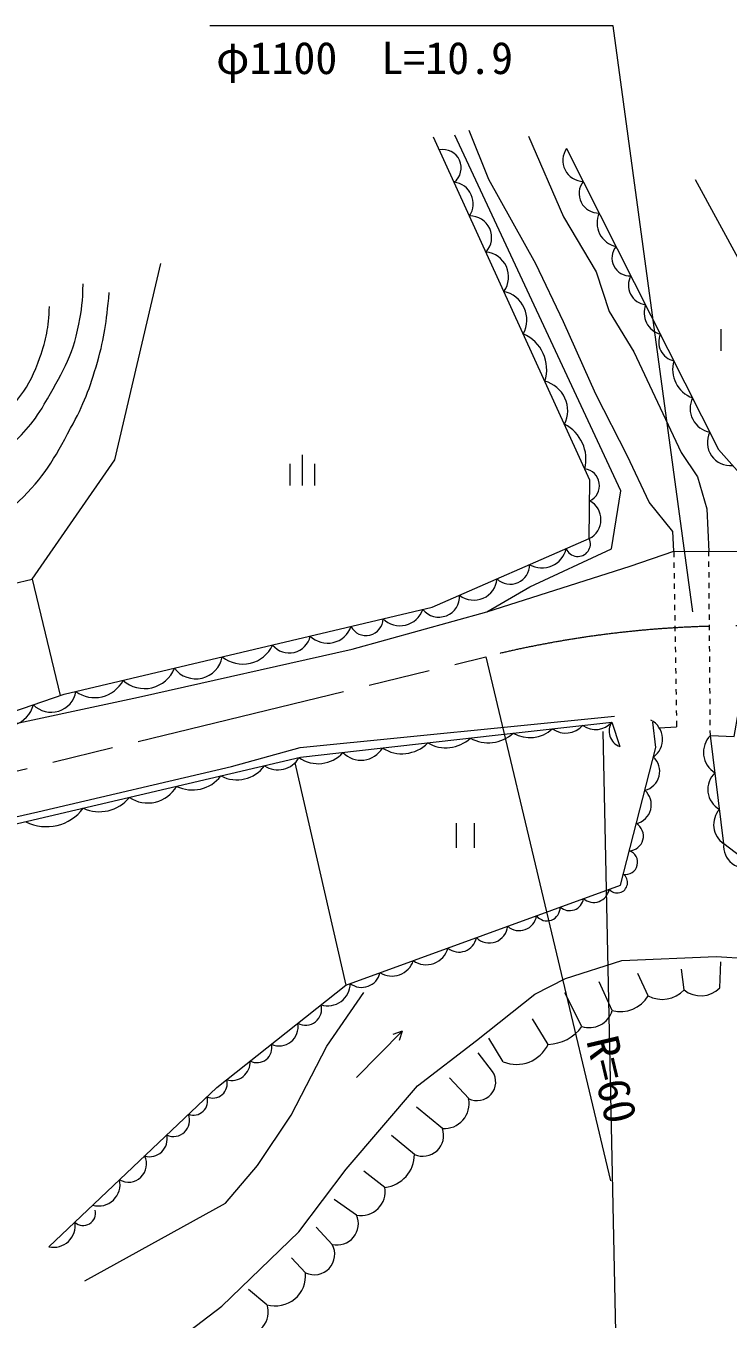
# Model space of a CAD drawing. Units: millimetres, scale not verified. Extents: x 40000 to 680000, y 20000 to 380000.
# Drawn here: x 183779 to 223659, y 267014 to 340498 of the extents above; entities that cross this region are included whole.
import ezdxf
from ezdxf.enums import TextEntityAlignment as Align

# ---------------------------------------------------------------- set-up
doc = ezdxf.new("R2010")
doc.units = ezdxf.units.MM
doc.header["$LTSCALE"] = 1000
doc.linetypes.add('CHAIN', pattern=[18.5, 12, -1.5, 3.5, -1.5])
for name, color, linetype, lineweight in [('M-BGD', 7, 'Continuous', 13), ('M-BMK', 2, 'CHAIN', 13), ('M-STR-HTXT', 7, 'Continuous', 13)]:
    doc.layers.add(name, color=color, linetype=linetype, lineweight=lineweight)
doc.styles.add('ＭＳ ゴシック', font='')
doc.styles.get('ＭＳ ゴシック').set_extended_font_data('MS Gothic')

msp = doc.modelspace()

# ---------------------------------------------------------------- linework, layer by layer
at = {"layer": 'M-BGD'}
for p, q in [((223263, 322036), (223263, 323261)), ((199480, 314383), (199480, 316133)), ((198780, 314383), (198780, 315608)), ((200180, 314383), (200180, 315608)), ((220569, 310642), (220575, 310304)), ((222568, 310357), (222566, 310636)), ((220579, 310004), (220584, 309704)), ((220589, 309404), (220594, 309104)), ((222573, 309757), (222571, 310057)), ((222578, 309157), (222576, 309457)), ((220599, 308804), (220604, 308504)), ((222583, 308557), (222580, 308857)), ((220609, 308204), (220613, 307905)), ((222588, 307957), (222585, 308257)), ((220618, 307605), (220623, 307305)), ((222592, 307357), (222590, 307657)), ((220628, 307005), (220633, 306705)), ((222597, 306757), (222595, 307057)), ((222602, 306157), (222600, 306457)), ((220638, 306405), (220642, 306105)), ((220647, 305805), (220652, 305505)), ((222607, 305557), (222604, 305857)), ((220657, 305205), (220662, 304905)), ((222612, 304957), (222609, 305257)), ((220667, 304605), (220672, 304305)), ((222616, 304358), (222614, 304657)), ((220676, 304005), (220681, 303705)), ((222621, 303758), (222619, 304058)), ((220686, 303405), (220691, 303105)), ((220696, 302805), (220701, 302505)), ((222626, 303158), (222624, 303458)), ((222631, 302558), (222628, 302858)), ((220705, 302205), (220710, 301905)), ((222636, 301958), (222633, 302258)), ((220715, 301605), (220720, 301305)), ((222640, 301358), (222638, 301658)), ((217057, 300941), (217505, 299546)), ((219552, 299485), (219379, 300927)), ((219744, 300617), (220730, 300668)), ((220725, 301005), (220730, 300668)), ((222645, 300758), (222643, 301058)), ((222650, 300179), (222647, 300458)), ((199058, 298621), (201948, 285988)), ((208209, 295190), (208209, 293790)), ((209259, 293790), (209259, 295190)), ((219113, 285388), (218537, 286649)), ((221160, 285721), (221014, 286890)), ((223187, 285832), (223243, 287307)), ((217080, 284548), (216334, 286186)), ((215352, 283642), (214385, 285554)), ((213436, 282625), (212549, 284081)), ((202550, 280734), (205155, 283374)), ((205155, 283374), (204626, 283194)), ((205155, 283374), (204982, 282842)), ((210888, 281641), (210066, 282973)), ((210281, 281085), (209456, 282137)), ((208925, 279541), (207838, 280719)), ((207437, 277845), (205965, 279057)), ((205845, 276376), (204547, 277450)), ((204168, 274502), (202978, 275421)), ((202558, 272929), (201283, 273810)), ((201173, 271262), (200266, 272238)), ((199657, 269651), (198862, 270505)), ((197472, 267833), (196423, 268696))]:
    msp.add_line(p, q, dxfattribs=at)
for points in [[(220569, 310642), (220527, 311767), (219181, 313434), (217954, 316042), (216145, 319565), (214304, 323680), (212735, 326978), (210064, 331777), (208948, 334553)], [(72287, 301836), (75120, 301845), (84835, 300618), (88530, 300181), (94566, 299108), (101611, 297907), (115344, 295640), (122934, 294391), (130747, 293751), (141571, 293110), (148296, 293575), (153843, 294077), (163510, 296242), (172188, 298227), (182371, 301302), (185957, 302518), (206855, 307461), (215774, 311368), (215814, 314690), (206927, 334182)], [(181240, 300444), (190177, 302363), (202305, 305077), (209958, 307207), (212401, 308631), (217044, 310787), (217570, 314076), (208142, 334279)], [(212323, 334226), (214310, 329654), (216161, 326523), (216896, 324264), (218311, 321978), (220998, 316250), (221911, 314873), (222444, 313052), (222566, 310636)], [(214487, 333539), (223118, 316426), (227490, 311511), (234903, 309205), (238137, 308453), (250048, 304596)], [(221781, 331766), (229511, 317585), (236734, 308779)], [(184138, 309058), (188834, 315831), (191447, 326991)], [(209958, 307207), (218098, 309805), (220569, 310642), (227567, 310622), (232294, 309623)], [(172994, 303310), (172946, 306416), (184138, 309058), (185730, 302441)], [(142550, 287865), (153555, 288206), (182665, 295017), (199381, 298939), (210429, 300188), (217057, 300941)], [(149781, 288660), (153409, 288814), (164235, 291287), (172770, 293193), (184452, 295839), (195461, 298408), (199349, 299496), (217206, 301277)], [(185089, 271127), (194615, 280176), (201948, 285988), (217551, 291672), (219552, 299485)], [(189232, 264594), (191948, 265491), (194900, 267741), (199287, 271968), (201961, 275538), (206028, 280277), (209375, 282839), (212673, 285481), (214418, 286378), (217620, 287387), (222984, 287627), (224777, 287499), (230974, 285673), (234016, 284697), (241365, 281510), (246297, 278901)], [(187136, 269186), (195111, 273595), (196935, 275746), (198840, 278604), (200867, 282525), (202980, 285567)]]:
    msp.add_lwpolyline(points, dxfattribs=at)
msp.add_lwpolyline([(222650, 300179), (224007, 300112), (224249, 301520), (238188, 301191), (241202, 300777), (237780, 288108), (235792, 288899), (235491, 290585), (232995, 291771), (229914, 290719), (225093, 292730), (223411, 294027)], close=True, dxfattribs=at)
for centre, radius, start, end in [((207467, 332432), 1033, 307.64127, 101.37651), ((215466, 332854), 1195, 145.02885, 268.5041), ((207953, 330391), 1232, 325.76805, 83.24973), ((216303, 330970), 1108, 141.5569, 271.97606), ((209001, 328469), 1229, 317.65294, 91.36484), ((217575, 329294), 1358, 155.25116, 258.2818), ((218083, 327313), 1019, 140.29611, 273.23684), ((209778, 326234), 1414, 324.32912, 84.68866), ((219107, 325751), 1109, 150.58836, 262.94459), ((210565, 323787), 1662, 331.6005, 77.41729), ((220158, 324199), 1270, 159.22809, 254.30486), ((211153, 320972), 2205, 342.35823, 66.65955), ((220805, 322530), 1086, 155.71865, 257.81431), ((222234, 320984), 1728, 163.72488, 249.80808), ((212818, 318628), 1732, 333.59877, 75.41901), ((222883, 318764), 1382, 154.33084, 259.20211), ((213351, 315866), 2237, 346.11492, 62.90286), ((223780, 316813), 1300, 152.82602, 276.31774), ((215393, 314378), 960, 295.03407, 82.26767), ((215236, 312445), 1204, 296.55306, 62.07277), ((215126, 311065), 715, 202.23198, 25.08073), ((213090, 311100), 1408, 239.84668, 347.46602), ((211288, 309868), 1095, 226.579, 0.7337), ((209222, 309184), 1318, 232.14048, 355.17222), ((207235, 308083), 1180, 219.31795, 2.96199), ((205023, 307784), 1374, 225.65871, 340.95491), ((203097, 306819), 966, 207.68734, 358.92627), ((198739, 306083), 1218, 218.95715, 347.65647), ((200914, 306819), 1401, 225.29115, 341.32247), ((196097, 306098), 1866, 231.34998, 335.26364), ((193432, 304918), 1525, 217.07111, 349.5425), ((190519, 304666), 1822, 228.09224, 338.52138), ((187687, 304146), 1818, 234.0179, 332.59572), ((185220, 302916), 1420, 224.34987, 350.21639), ((182632, 302328), 1624, 230.7665, 345.58012), ((212392, 301942), 1888, 240.15722, 312.7965), ((214436, 301603), 1293, 233.97454, 318.97919), ((216136, 301718), 1206, 233.0949, 319.85883), ((217826, 300418), 929, 145.75728, 249.84532), ((218694, 299959), 1238, 305.62037, 61.9711), ((207628, 301508), 2032, 239.62566, 313.27341), ((210043, 301874), 2110, 240.99768, 311.9244), ((223624, 299222), 1366, 135.50946, 238.60666), ((200373, 300458), 1884, 234.83795, 318.57267), ((202811, 300188), 1416, 223.62257, 329.2765), ((205135, 301192), 2052, 237.3399, 315.55917), ((195758, 299596), 1942, 242.23418, 324.17956), ((198095, 299605), 1377, 236.37322, 330.04051), ((218671, 298136), 1105, 283.6436, 47.62186), ((193234, 299120), 2040, 243.93221, 322.48152), ((223801, 297111), 1297, 133.24762, 240.8685), ((190701, 298234), 1891, 236.48427, 329.92946), ((218193, 296244), 1103, 283.33115, 47.93431), ((187950, 298039), 2195, 245.39558, 321.01816), ((184955, 297588), 2592, 243.01295, 323.40078), ((224140, 295108), 1303, 138.11515, 236.00098), ((218015, 294457), 834, 272.45702, 58.80844), ((224645, 293888), 1241, 173.55375, 291.151), ((217835, 292971), 688, 259.59877, 71.66669), ((217356, 291820), 592, 220.3508, 53.27295), ((216024, 291587), 894, 229.70406, 350.32521), ((213369, 290395), 752, 217.978, 2.05127), ((214650, 291030), 806, 228.95313, 351.07614), ((211803, 290069), 983, 227.98232, 352.04695), ((210098, 289445), 1053, 225.87401, 354.15526), ((206512, 288426), 1274, 234.91098, 345.11829), ((208381, 288869), 999, 230.34744, 349.68183), ((204563, 287785), 1281, 238.2716, 341.75767), ((202846, 286932), 1069, 232.81176, 347.21751), ((200925, 286090), 1275, 252.54724, 359.52847), ((217549, 286291), 1806, 254.9284, 329.99802), ((219922, 286873), 1691, 241.41059, 317.04029), ((222112, 286901), 1516, 231.09576, 315.16186), ((199654, 284631), 921, 241.51257, 15.28646), ((215774, 284937), 1362, 251.95336, 343.40321), ((198170, 283606), 1067, 245.13177, 11.66726), ((213356, 285089), 2466, 271.853, 324.04894), ((196911, 282424), 838, 241.99535, 14.80368), ((211648, 283462), 1974, 247.32566, 334.90639), ((195468, 281629), 1051, 253.81636, 2.98267), ((209398, 280493), 1064, 243.60012, 33.83046), ((194405, 280382), 806, 244.95438, 17.13667), ((193294, 279409), 806, 249.55325, 17.50471), ((207533, 279261), 1419, 266.08824, 11.35987), ((192163, 278308), 918, 244.92979, 22.12818), ((206330, 277448), 1176, 245.65764, 19.76114), ((190807, 277239), 996, 253.23934, 13.81862), ((203966, 276369), 1879, 276.17704, 0.19945), ((189610, 275820), 1022, 239.95684, 27.10113), ((187902, 274669), 1226, 254.48842, 12.56955), ((202821, 274270), 1367, 258.90575, 9.7382), ((187041, 273034), 699, 226.67883, 14.59722), ((201445, 272444), 1214, 257.05649, 23.52367), ((185355, 272320), 1223, 257.40446, 9.6535), ((200161, 270695), 1160, 244.21999, 29.23052), ((197950, 269481), 1716, 253.81887, 5.69504), ((196279, 267405), 1268, 257.85061, 19.73172)]:
    msp.add_arc(centre, radius, start, end, dxfattribs=at)
for points, knots in [([(70969, 311133), (72801, 310111), (73412, 309802), (75068, 309154), (77113, 308353), (78369, 308233), (80495, 307681), (84268, 306700), (86369, 306088), (90182, 305279), (93500, 304575), (95396, 304368), (98716, 303678), (102333, 302927), (104312, 302285), (107939, 301581), (112285, 300736), (114714, 300140), (119123, 299739), (122534, 299429), (124464, 299543), (127887, 299440), (132119, 299312), (134533, 298524), (138721, 299140), (141449, 299542), (142776, 300617), (145466, 301225), (148110, 301823), (149653, 301829), (152325, 302287), (155576, 302844), (157480, 302849), (160627, 303838), (163594, 304771), (165178, 305616), (167813, 307268), (169378, 308250), (169828, 309383), (171406, 310344), (172506, 311014), (173160, 311350), (174373, 311786), (175176, 312076), (175689, 312025), (176496, 312304), (177652, 312703), (178313, 312941), (179354, 313583), (180748, 314442), (181431, 315097), (182566, 316278), (183523, 317274), (184144, 317797), (184825, 319000), (185778, 320682), (186430, 321645), (186785, 323545), (186949, 324428), (187017, 324806), (187030, 325832)], [0, 0, 0, 0, 1, 1, 1, 2, 2, 2, 3, 3, 3, 4, 4, 4, 5, 5, 5, 6, 6, 6, 7, 7, 7, 8, 8, 8, 9, 9, 9, 10, 10, 10, 11, 11, 11, 12, 12, 12, 13, 13, 13, 14, 14, 14, 15, 15, 15, 16, 16, 16, 17, 17, 17, 18, 18, 18, 19, 19, 19, 20, 20, 20, 20]), ([(75274, 306084), (78845, 305359), (79803, 305179), (82720, 304681), (86532, 304030), (88703, 303898), (92519, 303272), (96434, 302629), (98616, 302198), (102505, 301413), (105047, 300899), (106455, 300536), (108990, 299988), (111921, 299354), (113536, 298850), (116499, 298387), (120188, 297810), (122295, 297739), (126026, 297602), (131115, 297415), (133974, 297393), (139064, 297548), (140757, 297599), (141766, 297322), (143392, 297793), (145268, 298335), (146154, 299091), (147992, 299752), (149478, 300287), (150330, 300564), (151884, 300841), (153816, 301185), (154946, 300976), (156893, 301222), (159158, 301509), (160463, 301609), (162636, 302311), (165033, 303085), (166393, 303584), (168548, 304888), (169678, 305571), (170207, 306117), (171174, 307017), (172007, 307792), (172207, 308509), (173127, 309179), (174196, 309957), (174967, 310142), (176233, 310524), (177559, 310923), (178414, 310735), (179708, 311228), (181280, 311826), (182149, 312334), (183374, 313486), (184822, 314846), (185376, 315884), (186320, 317633), (187074, 319027), (187411, 319870), (187842, 321395), (188267, 322903), (188331, 323527), (188514, 325350)], [0, 0, 0, 0, 1, 1, 1, 2, 2, 2, 3, 3, 3, 4, 4, 4, 5, 5, 5, 6, 6, 6, 7, 7, 7, 8, 8, 8, 9, 9, 9, 10, 10, 10, 11, 11, 11, 12, 12, 12, 13, 13, 13, 14, 14, 14, 15, 15, 15, 16, 16, 16, 17, 17, 17, 18, 18, 18, 19, 19, 19, 20, 20, 20, 21, 21, 21, 21]), ([(70583, 313856), (73610, 312535), (74390, 312200), (76812, 311098), (78699, 310239), (79656, 309503), (81630, 308866), (84962, 307790), (86975, 307741), (90394, 306987), (93666, 306267), (95459, 305678), (98751, 305055), (104359, 303992), (107528, 303538), (113177, 302714), (115746, 302339), (117179, 302060), (119764, 301816), (123733, 301442), (125958, 301022), (129944, 301081), (132586, 301120), (134081, 301130), (136694, 301516), (141273, 302194), (143761, 303012), (148317, 303830), (151161, 304341), (152846, 304149), (155639, 304892), (160081, 306072), (162766, 306382), (166831, 308528), (168229, 309266), (168845, 309958), (170207, 310760), (172485, 312101), (174030, 312351), (176304, 313700), (178608, 315067), (179941, 315855), (181857, 317728), (183189, 319031), (183985, 319881), (184578, 321648), (184947, 322745), (185055, 323283), (185123, 324560)], [0, 0, 0, 0, 1, 1, 1, 2, 2, 2, 3, 3, 3, 4, 4, 4, 5, 5, 5, 6, 6, 6, 7, 7, 7, 8, 8, 8, 9, 9, 9, 10, 10, 10, 11, 11, 11, 12, 12, 12, 13, 13, 13, 14, 14, 14, 15, 15, 15, 16, 16, 16, 16])]:
    msp.add_open_spline(points, degree=3, knots=knots, dxfattribs=at)
at = {"layer": 'M-BMK'}
msp.add_line((172183, 295469), (209904, 304649), dxfattribs=at)
msp.add_arc((224202, 247173), 59228, 73.66353, 103.96942, dxfattribs=at)
at = {"layer": 'M-STR-HTXT'}
for p, q in [((209904, 304649), (216978, 274871)), ((216535, 300394), (217628, 249383))]:
    msp.add_line(p, q, dxfattribs=at)
msp.add_lwpolyline([(221647, 307197), (217125, 340498), (194220, 340498)], dxfattribs=at)

# ---------------------------------------------------------------- texts
at = {"layer": 'M-STR-HTXT', "style": 'ＭＳ ゴシック'}
msp.add_text('φ1100\u3000L=10.9', height=1833, dxfattribs=at).set_placement((194582, 337209), align=Align.BOTTOM_LEFT)
msp.add_text('R=60', height=1833, rotation=283.363, dxfattribs=at).set_placement((217062, 280629), align=Align.MIDDLE_CENTER)

doc.saveas('drawing.dxf')
